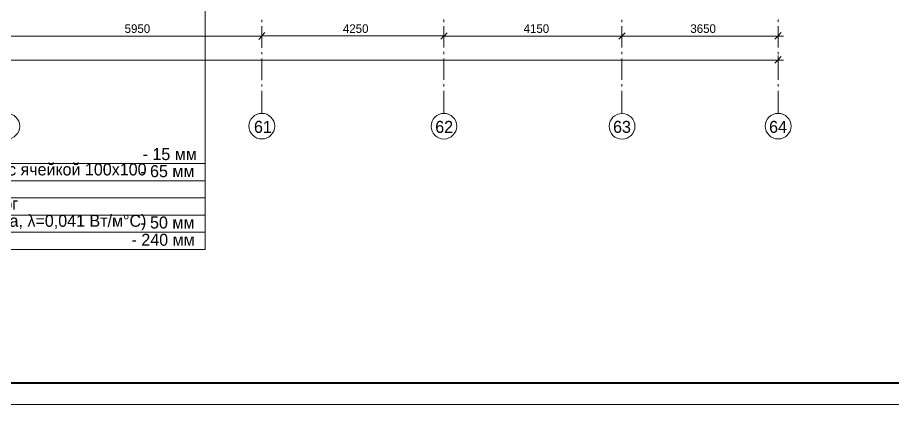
# Model space of a CAD drawing. Header units: millimetres. Extents: x -135211 to 49383, y -8033 to 228499.
# Drawn here: x -17697 to 2718, y -8033 to 995 of the extents above; entities that cross this region are included whole.
import ezdxf

# ---------------------------------------------------------------- set-up
doc = ezdxf.new("R2010")
doc.units = ezdxf.units.MM
doc.layers.add('PDF _Геометрия', color=7, linetype='Continuous', true_color=0x1d1d1d)
doc.layers.add('PDF _Текст', color=7, linetype='Continuous')

msp = doc.modelspace()

# ---------------------------------------------------------------- linework, layer by layer
at = {"layer": 'PDF _Геометрия', "color": 7, "lineweight": 40}
msp.add_lwpolyline([(-131209.6, 75559.2), (44580.7, 75559.2), (44580.7, -7533.5), (-131209.6, -7533.5)], dxfattribs=at)
at = {"layer": 'PDF _Геометрия', "color": 7, "lineweight": 9}
for points in [[(-28817.1, -4414.4), (-13319.2, -4414.4), (-13319.2, -2412.4), (-13319.2, 7087.2)], [(-11994.3, 887.1), (-11994.3, 942.1)], [(-7747.7, 889.4), (-7747.7, 944.4)], [(-3597.5, 888.5), (-3597.5, 943.5)], [(52.5, 890.3), (52.5, 945.4)], [(-11994.3, 289.9), (-11994.3, 789.7)], [(-11994.3, 561.4), (-11994.3, 667)], [(-7747.7, 292.5), (-7747.7, 792)], [(-7747.7, 563.4), (-7747.7, 669.2)], [(-3597.5, 291.6), (-3597.5, 791.1)], [(-3597.5, 562.5), (-3597.5, 668.3)], [(52.5, 293.5), (52.5, 793)], [(52.5, 670.2), (52.5, 564.4), (52.5, 445.8)], [(-17941.9, 561.4), (-11994.3, 561.4), (-11994.3, 442.4)], [(-11997.9, 563.4), (-7747.7, 563.4), (-7747.7, 444.9)], [(-7745.9, 562.5), (-3597.5, 562.5), (-3597.5, 444)], [(-3596.2, 562), (175.3, 562)], [(-103561.8, 3.2), (175.3, 3.2)], [(-11994.3, 138.2), (-11994.3, 188.8)], [(-11994.3, -463.4), (-11994.3, 36.4)], [(-7747.7, 140.1), (-7747.7, 190.9)], [(-7747.7, -461), (-7747.7, 38.5)], [(-3597.5, 139.2), (-3597.5, 190)], [(-3597.5, -461.9), (-3597.5, 37.6)], [(52.5, 141.1), (52.5, 191.8)], [(52.5, 111.5), (52.5, 5.6), (52.5, -112.9)], [(52.5, -460.1), (52.5, 39.4)], [(-11994.3, -615.8), (-11994.3, -564.5)], [(-7747.7, -613.4), (-7747.7, -562.6)], [(-3597.5, -614.4), (-3597.5, -563.5)], [(52.5, -612.5), (52.5, -561.6)], [(-11994.3, -1246.4), (-11994.3, -716.9)], [(-7747.7, -1243.9), (-7747.7, -715)], [(-3597.5, -1245.1), (-3597.5, -716)], [(52.5, -1243.2), (52.5, -714)], [(-28817.1, -2412.4), (-13319.2, -2412.4)], [(-28817.1, -2813.9), (-13319.2, -2813.9)], [(-28817.1, -3211.9), (-13319.2, -3211.9)], [(-28817.1, -3614.2), (-13319.2, -3614.2)], [(-28817.1, -4012.1), (-13319.2, -4012.1)]]:
    msp.add_lwpolyline(points, dxfattribs=at)
at = {"layer": 'PDF _Геометрия', "color": 7, "lineweight": 18}
for points in [[(-12000, 565.3), (-11924.1, 641.2)], [(-7744.9, 561.7), (-7668.7, 638)], [(-3594.9, 560.9), (-3518.6, 637.1)], [(50.7, 565.4), (122.7, 641.6)], [(-11994.3, 561.4), (-12070.1, 484.8)], [(-7747.7, 563.4), (-7823.9, 487.2)], [(-3597.5, 562.5), (-3669.9, 486.3)], [(52.5, 564.4), (-23.6, 488.2)], [(52.5, 5.6), (-23.6, -70.6)], [(50.7, 6.6), (122.7, 82.8)], [(-133207.6, -8033.3), (45076.6, -8033.3)]]:
    msp.add_lwpolyline(points, dxfattribs=at)
at = {"layer": 'PDF _Геометрия', "color": 7, "lineweight": 9}
for points in [[(-12296.8, -1538.8, 0.4168847), (-11996.4, -1839.2, 0.4112851), (-11696, -1538.8, 0.4147849), (-11996.4, -1242.1)], [(-18246, -1540.7, 0.4174569), (-17945.4, -1841.3, 0.4121476), (-17644.8, -1540.7)], [(-3891.4, -1542.8, 0.4179222), (-3590.9, -1843.3, 0.4119464), (-3290.4, -1542.8)], [(-250.6, -1538.2, 0.4164936), (50.1, -1838.7, 0.4124046), (350.8, -1538.2)]]:
    msp.add_lwpolyline(points, format="xyb", dxfattribs=at)
for centre, radius, start, end in [((-7752.1, -1536.9), 294.4, 89.63286, 180.36714), ((-7751.6, -1537.4), 302.3, 270.26208, 359.73792)]:
    msp.add_arc(centre, radius, start, end, dxfattribs=at)
for points in [[(-17945.4, -1244.4), (-17780.2, -1244.4), (-17644.8, -1375.5), (-17644.8, -1540.7)], [(-12296.8, -1538.8), (-12296.8, -1373.3), (-12165.6, -1242.1), (-11996.4, -1242.1)], [(-7750.2, -1242.5), (-7585.1, -1242.5), (-7449.3, -1373.7), (-7449.3, -1538.8)], [(-3891.4, -1542.8), (-3891.4, -1377.7), (-3760.7, -1246.4), (-3590.9, -1246.4)], [(-3590.9, -1246.4), (-3425.9, -1246.4), (-3290.4, -1377.7), (-3290.4, -1542.8)], [(-250.6, -1538.2), (-250.6, -1373.1), (-118.7, -1241.9), (50.1, -1241.9)], [(50.1, -1241.9), (215.6, -1241.9), (350.8, -1373.1), (350.8, -1538.2)], [(-7750.2, -1839.7), (-7915.3, -1839.7), (-8046.5, -1703.9), (-8046.5, -1538.8)]]:
    msp.add_open_spline(points, degree=3, dxfattribs=at)

# ---------------------------------------------------------------- texts
at = {"layer": 'PDF _Текст', "attachment_point": 4, "style": ''}
for s, insert, char_height in [('5950', (-15197.5, 733.7), 200.42), ('4250', (-10105, 733.7), 200.42), ('4150', (-5888.7, 733.7), 200.42), ('3650', (-1998.3, 733.7), 200.42), ('61', (-12179.3, -1558.7), 280.26), ('62', (-7950.3, -1558.7), 280.26), ('63', (-3801.7, -1558.7), 280.26), ('64', (-161.1, -1558.7), 280.26), ('- 15 мм', (-14778.5, -2193.7), 280.26), ('Цементно-песчаная стяжка М200 армированная сеткой 5Вр1 с ячейкой 100x100', (-28714.3, -2591.6), 280.262), ('- 65 мм', (-14833.5, -2591.6), 280.26), ('Минераловатный утеплитель Технофлор Стандарт или аналог', (-28714.3, -3391.7), 280.262), ('(ρ=100-120 кг/м³, предел прочности на сжатие не менее 25 кПа, λ=0,041 Вт/м°С)', (-28714.3, -3789.6), 280.262), ('- 50 мм', (-14833.5, -3789.6), 280.26), ('- 240 мм', (-15036.7, -4191.8), 280.26)]:
    msp.add_mtext(s, dxfattribs=dict(at, insert=insert, char_height=char_height))

doc.saveas('drawing.dxf')
